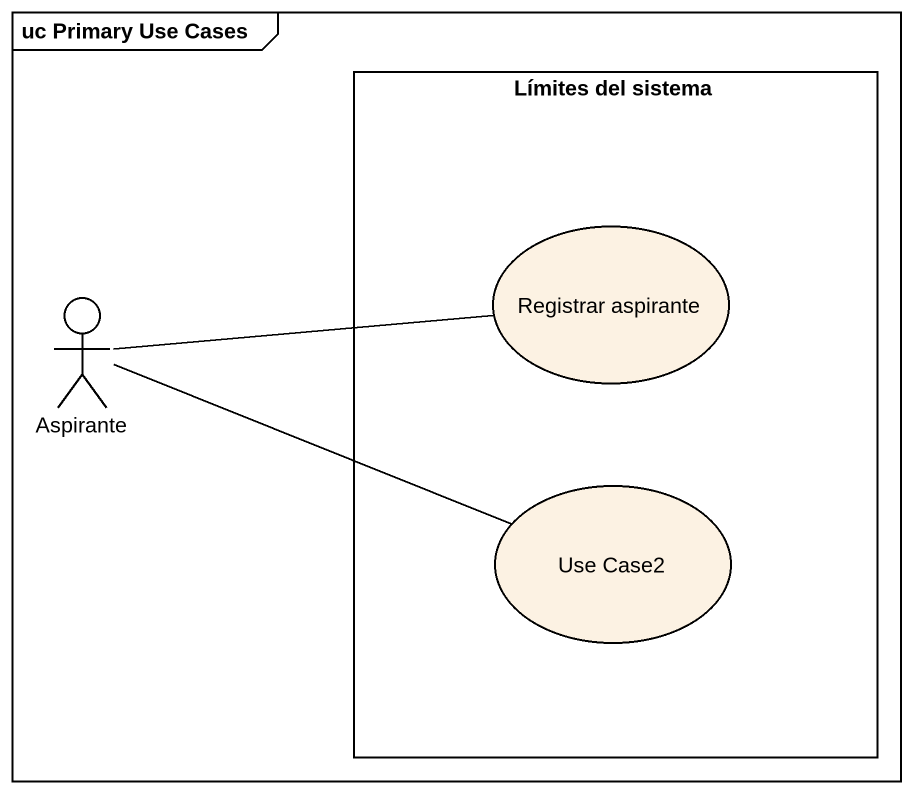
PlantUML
@startuml
mainframe uc Primary Use Cases
rectangle "Límites del sistema" as Límites_del_sistema {
  usecase "Registrar aspirante" as Registrar_aspirante
  usecase "Use Case2" as Use_Case2
}
actor Aspirante
Aspirante -right- Registrar_aspirante
Aspirante -right- Use_Case2
@enduml
